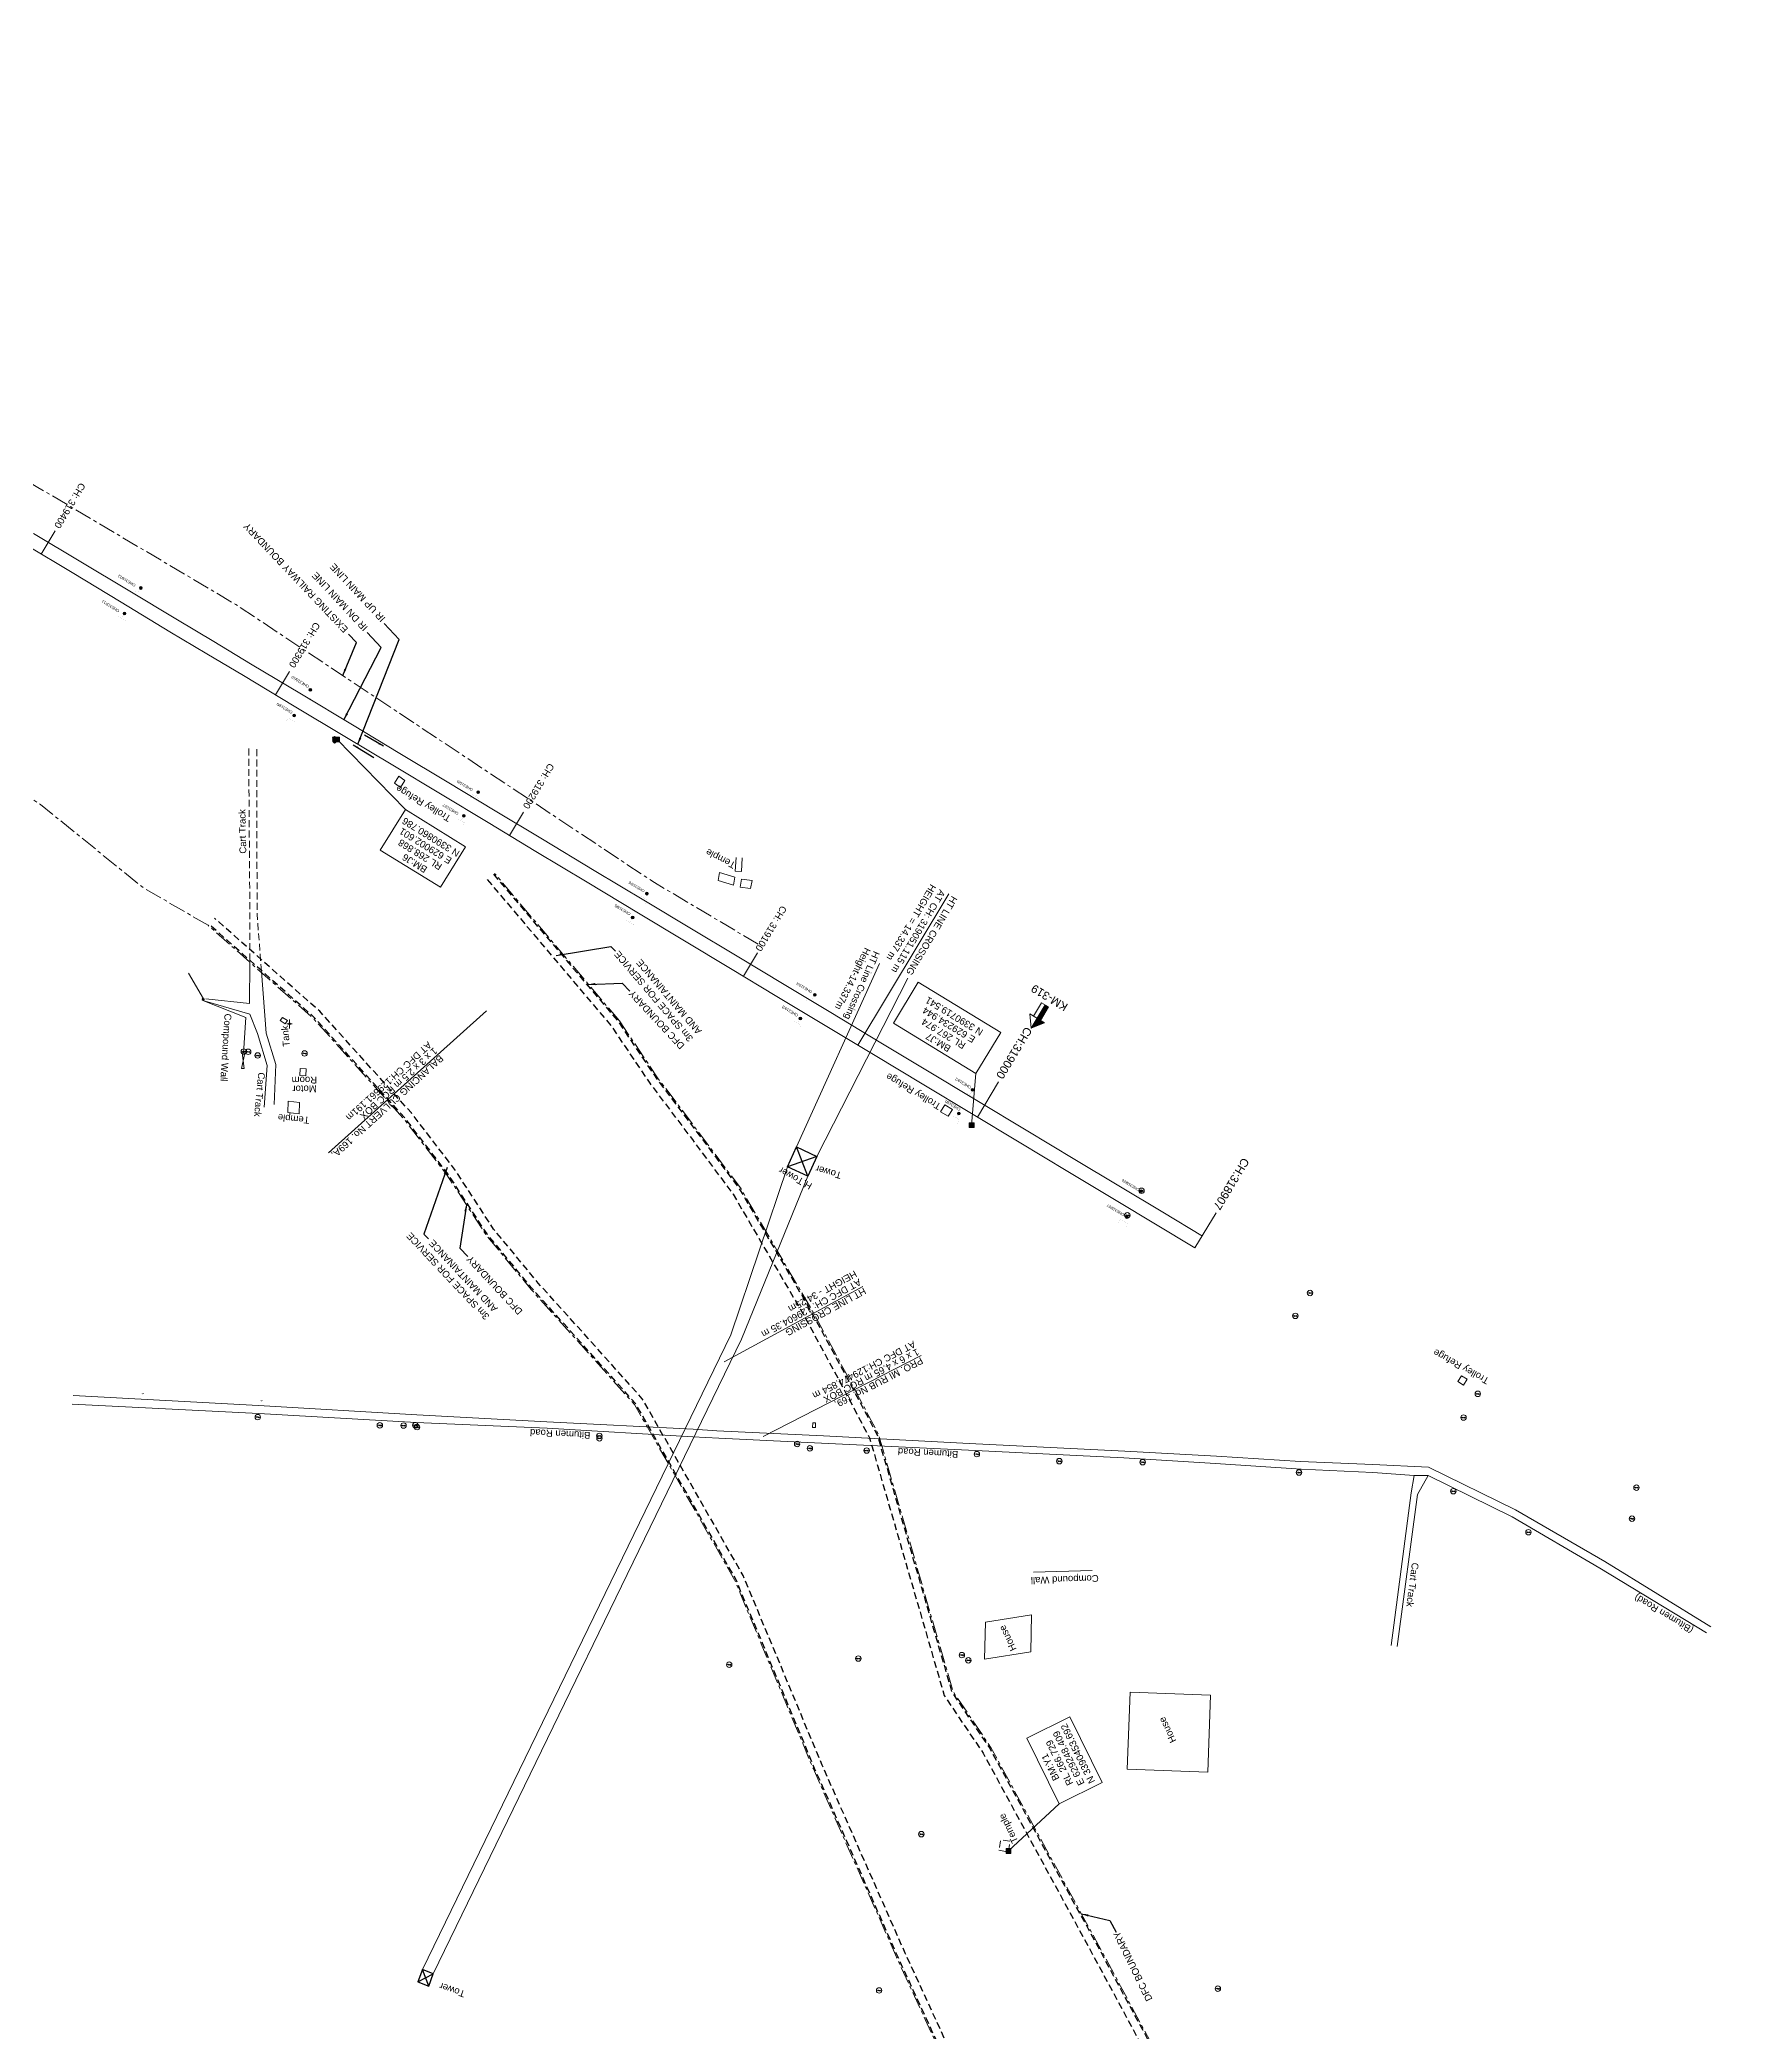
# Model space of a CAD drawing. Header units: metres. Extents: x 628572 to 650094, y 3375792 to 3391117.
# Drawn here: x 628894 to 629520, y 3390387 to 3391117 of the extents above; entities that cross this region are included whole.
import ezdxf
from ezdxf.enums import TextEntityAlignment as Align

# ---------------------------------------------------------------- set-up
doc = ezdxf.new("R2010")
doc.units = ezdxf.units.M
doc.header["$MEASUREMENT"] = 0
doc.linetypes.add('CENTER', pattern=[2, 1.25, -0.25, 0.25, -0.25])
doc.linetypes.add('DASHED', pattern=[0.75, 0.5, -0.25])
for name, color, linetype, lineweight in [('Bench_Mark', 7, 'Continuous', 0), ('Bore', 8, 'Continuous', 0), ('BRIDGE DETAILS PLAN', 7, 'Continuous', 0), ('CART_TRACK', 34, 'Continuous', 0), ('COMMERCIAL_BLD_PUC', 251, 'Continuous', 0), ('COMMERCIAL_BLD_SEMIP', 251, 'Continuous', 0), ('COMPOUND_WALL', 8, 'Continuous', 0), ('DFCC BOUNDARY', 6, 'CENTER', 0), ('ELECTRIC_POLE', 251, 'Continuous', 0), ('Existing Chainage', 7, 'Continuous', 0), ('Existing IR Track', 143, 'Continuous', 0), ('Existing Railway Boundary', 7, 'CENTER', 0), ('flow direction', 7, 'Continuous', 0), ('Gate', 251, 'Continuous', 0), ('Govt buliding', 251, 'Continuous', 0), ('HT_PWR_LINE', 134, 'POWER', 0), ('KM STONE', 7, 'Continuous', 0), ('OHE MAST', 8, 'Continuous', 0), ('OHE MAST TEXT', 8, 'Continuous', 0), ('Religious_Place', 251, 'Continuous', 0), ('RESIDENTIAL_BL_PUC', 251, 'Continuous', 0), ('Sign Board', 251, 'Continuous', 0), ('Subroad Edge', 34, 'Continuous', 0), ('Tank', 7, 'Continuous', 0), ('Telephone_Pole', 8, 'Continuous', 0), ('Text', 251, 'Continuous', 0), ('Text1', 251, 'Continuous', 0), ('TOPOSTYLEREMARK', 251, 'Continuous', 0), ('Trolley Stand', 251, 'Continuous', 0), ('TROLLEY_STAND', 7, 'Continuous', 0)]:
    doc.layers.add(name, color=color, linetype=linetype, lineweight=lineweight)
for name, color, linetype in [('HT_TEXT', 7, 'Continuous'), ('HT_TOWER', 7, 'Continuous'), ('PROPOSED ROAD', 10, 'DASHED')]:
    doc.layers.add(name, color=color, linetype=linetype)
doc.styles.get("Standard").update_dxf_attribs({"font": 'arial.ttf'})
doc.styles.add('Style-Arial', font='arial.ttf')
doc.styles.add('Text', font='arial.ttf', dxfattribs={"height": 2})
doc.linetypes.add('POWER', pattern='A,10,-0.2,[131,ltypeshp.shx,S=0.4,R=0,X=-0.2,Y=0],-0.2,[131,ltypeshp.shx,S=0.4,R=180,X=1.2,Y=0],-1.2,-0.2,[131,ltypeshp.shx,S=0.4,R=0,X=-0.2,Y=0],-0.2,[131,ltypeshp.shx,S=0.4,R=180,X=1.2,Y=0],-1.2,-0.2,[131,ltypeshp.shx,S=0.4,R=0,X=-0.2,Y=0],-0.2,[131,ltypeshp.shx,S=0.4,R=180,X=1.2,Y=0],-1.2', length=14.8)
doc.dimstyles.new('ISO-25', dxfattribs={"dimtxt": 2.5, "dimasz": 2.5, "dimexe": 1.25, "dimexo": 0.625, "dimtad": 1, "dimtxsty": 'Standard', "dimcen": 2.5, "dimadec": 0, "dimazin": 0, "dimtfac": 1, "dimtmove": 0, "dimatfit": 3, "dimfxl": 1, "dimarcsym": 0})

# ---------------------------------------------------------------- blocks, each defined once
blk = doc.blocks.new('BM')
blk.add_hatch(color=256).paths.add_polyline_path([(-0.88, -0.88), (-0.88, 0.88), (0.88, 0.88), (0.88, -0.88)])
for p, q in [((0.88, 0.88), (-0.88, 0.88)), ((-0.88, 0.88), (-0.88, -0.88)), ((0.88, -0.88), (0.88, 0.88)), ((-0.88, -0.88), (0.88, -0.88))]:
    blk.add_line(p, q)
blk = doc.blocks.new('BORE')
at = {"ltscale": 0.5}
for q in [(-0.99, 0), (0, 1.64), (0.99, 0), (0, -1.64)]:
    blk.add_line((0, 0), q, dxfattribs=at)
blk.add_circle((0, 0), 0.328, dxfattribs=at)
blk = doc.blocks.new('EP')
blk.add_hatch(color=8).paths.add_polyline_path([(0.31, -0.24), (0.31, 0), (-0.31, -0.19), (-0.31, 0.07), (-0.93, -0.01), (-0.21, 0.16), (-0.21, -0.05), (0.43, 0.15), (0.41, -0.1), (0.94, -0.01)])
at = {"color": 8}
for p, q in [((-0.93, -0.01), (-0.21, 0.16)), ((-0.31, 0.07), (-0.93, -0.01)), ((-0.31, -0.19), (-0.31, 0.07)), ((0.31, 0), (-0.31, -0.19)), ((-0.21, 0.16), (-0.21, -0.05)), ((-0.21, -0.05), (0.43, 0.15)), ((0.31, -0.24), (0.31, 0)), ((0.43, 0.15), (0.41, -0.1)), ((0.94, -0.01), (0.31, -0.24)), ((0.41, -0.1), (0.94, -0.01))]:
    blk.add_line(p, q, dxfattribs=at)
blk.add_circle((0, 0), 1, dxfattribs=at)
blk = doc.blocks.new('GT')
at = {"layer": 'Gate'}
for p, q in [((-0.5, -0.5), (-0.5, 0.5)), ((-0.5, 0.5), (0.5, -0.5)), ((0.5, 0.5), (0.5, -0.5))]:
    blk.add_line(p, q, dxfattribs=at)
at = {"layer": 'Gate', "flags": 128}
blk.add_lwpolyline([(0.5, 0.5), (-0.5, -0.5)], dxfattribs=at)
blk = doc.blocks.new('SIG')
for color, points in [(1, [(-0.22, 0.42, 0.180295), (-0.01, 0.33, -0.00255), (0.01, 0.33, -0.00255), (0.02, 0.33, 0.180295), (0.23, 0.42, -0.002654), (0.25, 0.44, 0.184495), (0.33, 0.65, 1.000001), (-0.32, 0.65, 0.184495), (-0.24, 0.44, -0.002654)]), (2, [(0.23, -0.23, -0.002654), (0.25, -0.21, 0.184495), (0.33, 0.01, 1.000001), (-0.32, 0.01, 0.184495), (-0.24, -0.21, -0.002654), (-0.22, -0.23, 0.180295), (-0.01, -0.32, -0.00255), (0.01, -0.32, -0.00255), (0.02, -0.32, 0.180295)]), (3, [(0.23, -0.88, -0.002654), (0.25, -0.86, 0.184495), (0.33, -0.64, 1.000001), (-0.32, -0.64, 0.184495), (-0.24, -0.86, -0.002654), (-0.22, -0.88, 0.395599)])]:
    blk.add_hatch(color=color).paths.add_polyline_path(points)
for p, q in [((-0.31, 0.98), (-0.32, -0.9)), ((0.33, -0.9), (0.32, 0.98))]:
    blk.add_line(p, q)
at = {"flags": 128}
for points in [[(-0.31, 0.98), (-0.81, 0.98, 0.198758), (-0.42, 0.41, 0.003814), (-0.31, 0.39)], [(-0.31, 0.33), (-0.81, 0.33, 0.198758), (-0.42, -0.23, 0.003727), (-0.32, -0.26)], [(0.32, 0.98), (0.82, 0.98, -0.198758), (0.44, 0.41, -0.003814), (0.32, 0.39)], [(0.32, 0.33), (0.82, 0.33, -0.198758), (0.44, -0.23, -0.003727), (0.33, -0.26)], [(-0.32, -0.32), (-0.81, -0.32, 0.198758), (-0.42, -0.88, 0.003639), (-0.32, -0.9)], [(0.33, -0.32), (0.82, -0.32, -0.198758), (0.44, -0.88, -0.003639), (0.33, -0.9)]]:
    blk.add_lwpolyline(points, format="xyb", dxfattribs=at)
for centre, radius, start, end in [((0.01, 0.91), 0.324, 12.40488, 167.59512), ((0.01, 0.81), 0.357, 27.75781, 152.24219), ((0.01, -0.9), 0.324, 181.45715, 358.54285)]:
    blk.add_arc(centre, radius, start, end)
blk = doc.blocks.new('OHE MAST')
h = blk.add_hatch(color=256)
edge = h.paths.add_edge_path()
edge.add_arc((0, 0), 0.514, 0, 360)
at = {"const_width": 0.01, "flags": 128}
for points in [[(1.5, 3.5), (1.5, 2), (-1.5, 2), (-1.5, 3.5)], [(0, 2), (0, 0)]]:
    blk.add_lwpolyline(points, dxfattribs=at)
blk.add_circle((0, 0), 0.514)
blk = doc.blocks.new('KM POST PLAN')
h = blk.add_hatch(color=256)
h.paths.add_polyline_path([(-6.3, -8.5), (0, 0), (0, -8.5), (-3, -8.5)], flags=16)
h.paths.add_polyline_path([(-3, -20), (-3, -8.5), (0, -8.5), (0, -20)], flags=16)
at = {"flags": 128}
for points in [[(0, 0), (-6.3, -8.5), (6.3, -8.5)], [(0, 0), (0, -20)], [(0, 0), (6.3, -8.5)], [(3, -8.5), (3, -20), (-3, -20), (-3, -8.5)]]:
    blk.add_lwpolyline(points, dxfattribs=at)

msp = doc.modelspace()

# ---------------------------------------------------------------- linework, layer by layer
at = {"layer": 'BRIDGE DETAILS PLAN', "color": 10, "lineweight": 13, "flags": 128}
for points in [[(628999.5311, 3390709.3484), (629057.343, 3390761.4405)], [(629158.5726, 3390605.4805), (629216.4924, 3390635.1647)]]:
    msp.add_lwpolyline(points, dxfattribs=at)
at = {"layer": 'CART_TRACK', "color": 88, "linetype": 'DASHED', "ltscale": 5, "flags": 128}
for points in [[(628970.26, 3390857.427), (628970.69, 3390797.664), (628970.6407, 3390779.2315)], [(628973.24, 3390857.179), (628973.33, 3390796.733), (628974.9563, 3390775.7686)]]:
    msp.add_lwpolyline(points, dxfattribs=at)
at = {"layer": 'CART_TRACK', "linetype": 'Continuous', "flags": 128}
for points in [[(628970.6407, 3390779.2315), (628970.6, 3390764.034), (628954.528, 3390765.751)], [(628974.9563, 3390775.7686), (628976.705, 3390753.227), (628980.193, 3390741.727), (628979.621, 3390727.079)], [(628954.3488, 3390764.914), (628970.689, 3390760.127), (628973.532, 3390753.032), (628977.009, 3390741.41), (628975.919, 3390726.159)], [(629397.008, 3390591.231), (629395.905, 3390584.888), (629388.559, 3390528.929)], [(629402.059, 3390591.24), (629398.261, 3390584.274), (629390.791, 3390528.612)]]:
    msp.add_lwpolyline(points, dxfattribs=at)
at = {"layer": 'COMMERCIAL_BLD_PUC', "linetype": 'Continuous', "flags": 128}
msp.add_lwpolyline([(628991.283, 3390740.116), (628989.097, 3390740.244), (628988.962, 3390737.664), (628991.2061, 3390737.5326), (628991.283, 3390740.116)], close=True, dxfattribs=at)
at = {"layer": 'COMMERCIAL_BLD_SEMIP', "linetype": 'Continuous', "flags": 128}
msp.add_lwpolyline([(629239.711, 3390523.933), (629239.974, 3390537.434), (629256.847, 3390540.147), (629256.584, 3390526.646), (629239.711, 3390523.933)], close=True, dxfattribs=at)
at = {"layer": 'COMPOUND_WALL', "linetype": 'Continuous', "flags": 128}
for points in [[(628953.729, 3390765.79), (628948.283, 3390775.198)], [(628968.373, 3390745.924), (628969.199, 3390758.983), (628953.4871, 3390765.1141)], [(629257.664, 3390555.744), (629279.044, 3390556.455)]]:
    msp.add_lwpolyline(points, dxfattribs=at)
at = {"layer": 'DFCC BOUNDARY', "ltscale": 5}
msp.add_line((629106.014, 3390757.67), (629060.302, 3390811.736), dxfattribs=at)
at = {"layer": 'DFCC BOUNDARY', "ltscale": 5, "flags": 128}
msp.add_lwpolyline([(632010.7595, 3390041.4396, 0.03442009), (631982.0418, 3390082.6567), (631954.44, 3390118.076), (631922.853, 3390152.492), (631888.23, 3390186.415), (631850.3314, 3390219.576), (631828.7449, 3390233.5566), (631812.9358, 3390243.4737), (631768.9652, 3390270.6988), (631744.7211, 3390285.6064), (631714.715, 3390306.956), (631715.714, 3390311.834), (631688.397, 3390315.254), (631652.8489, 3390325.4369), (631600.456, 3390339.239), (631546.824, 3390351.25), (631506.586, 3390357.478), (631456.87, 3390359.239), (631406.682, 3390355.992), (631355.792, 3390351.484), (631315.981, 3390344.516), (631272.457, 3390335.043), (631224.59, 3390318.858), (631179.854, 3390301.171), (631137.906, 3390281.13), (631096.41, 3390256.134), (631060.296, 3390228.668), (631020.829, 3390197.37), (630985.422, 3390169.361), (630916.101, 3390101.725), (630878.174, 3390064.552), (630840.454, 3390028.755), (630807.554, 3389995.169), (630773.622, 3389959.264), (630737.878, 3389923.804), (630717.31, 3389899.033), (630685.025, 3389871.141), (630648.509, 3389827.527), (630585.336, 3389778.704), (630551.0755, 3389750.0171), (630518.302, 3389723.414), (630488.859, 3389702.461), (630383.624, 3389652.703), (630303.035, 3389618.511), (630249.782, 3389610.063), (630182.214, 3389603.786), (630150.901, 3389596.66), (630085.517, 3389590.641), (630054.505, 3389591.943), (630017.486, 3389596.698), (629879.579, 3389628.87), (629848.683, 3389646.13), (629811.335, 3389654.539), (629780.734, 3389661.6043), (629751.82, 3389677.798), (629651.602, 3389677.728), (629608.165, 3389733.184), (629531.393, 3389831.855), (629514.595, 3389854.153), (629500.656, 3389871.528), (629485.259, 3389891.81), (629454.846, 3389931.12), (629439.256, 3389950.825), (629420.802, 3389953.601), (629411.457, 3389971.874), (629399.766, 3389994.428), (629379.244, 3390039.872), (629370.655, 3390063.016), (629361.908, 3390086.651), (629349.795, 3390109.884), (629338.606, 3390130.978), (629327.071, 3390153.464), (629315.503, 3390175.395), (629306.679, 3390199.833), (629295.986, 3390221.332), (629286.539, 3390242.054), (629270.667, 3390277.988), (629259.844, 3390300.09), (629248.841, 3390323.811), (629238.196, 3390347.19), (629227.855, 3390370.367), (629217.988, 3390391.943), (629207.469, 3390414.778), (629177.016, 3390483.732), (629157.928, 3390529.57), (629148.13, 3390553.023), (629111.523, 3390617.22), (629091.99, 3390639.032), (629073.634, 3390659.377), (629057.114, 3390679.375), (629042.813, 3390701.356), (629027.127, 3390721.754), (628993.785, 3390758.757), (628993.785, 3390758.757), (628993.785, 3390758.757), (628955.39, 3390792.723)], format="xyb", dxfattribs=at)
msp.add_lwpolyline([(629106.014, 3390757.67), (629119.966, 3390736.905), (629135.502, 3390716.314), (629150.56, 3390696.134), (629163.67, 3390673.684), (629176.262, 3390652.198), (629189.005, 3390628.603), (629200.847, 3390606.301), (629228.151, 3390512.073), (629242.121, 3390491.376), (629281.578, 3390418.897), (629306.495, 3390372.58), (629316.6, 3390349.228), (629363.982, 3390249.193), (629373.798, 3390227.972), (629384.748, 3390201.085), (629392.867, 3390180.204), (629394.2496, 3390175.9202)], dxfattribs=at)
at = {"layer": 'Existing Chainage', "linetype": 'Continuous', "lineweight": 13, "flags": 128}
for points in [[(628899.4637, 3390937.2257), (628894.3318, 3390928.643)], [(628985.183, 3390885.6998), (628980.0392, 3390877.1242)], [(629070.8977, 3390834.1622), (629065.7404, 3390825.5946)], [(629156.5825, 3390782.6048), (629151.425, 3390774.0374)], [(629244.8533, 3390735.3347), (629237.1131, 3390722.486)], [(629324.4267, 3390687.4357), (629316.6936, 3390674.5827)], [(629324.4267, 3390687.4357), (629316.6936, 3390674.5827)]]:
    msp.add_lwpolyline(points, dxfattribs=at)
at = {"layer": 'Existing IR Track', "flags": 128}
for points in [[(629316.6936, 3390674.5827), (629302.313, 3390683.2349), (629287.9327, 3390691.887), (629270.1457, 3390702.5944), (629252.3587, 3390713.3019), (629234.9327, 3390723.7994), (629217.5061, 3390734.2974), (629199.0837, 3390745.3682), (629180.6616, 3390756.4373), (629163.6624, 3390766.6706), (629146.6626, 3390776.9042), (629129.8282, 3390787.0294), (629112.994, 3390797.1544), (629094.1853, 3390808.4743), (629075.3766, 3390819.7941), (629057.9167, 3390830.3042), (629040.4566, 3390840.8144), (629022.9884, 3390851.3102), (629005.5259, 3390861.8367), (628986.9304, 3390872.9907), (628968.3355, 3390884.1442), (628954.8819, 3390892.1973), (628941.431, 3390900.249), (628923.521, 3390911.0738), (628905.6062, 3390921.9016), (628888.909, 3390931.8855)], [(629319.4964, 3390678.8503), (629304.9372, 3390687.6063), (629272.7554, 3390706.943), (629254.9761, 3390717.6183), (629237.5312, 3390728.1278), (629216.9889, 3390740.5034), (629201.691, 3390749.7099), (629183.3845, 3390760.727), (629166.2808, 3390771.0312), (629149.1303, 3390781.3635), (629132.448, 3390791.3941), (629115.5479, 3390801.5557), (629096.8085, 3390812.842), (629077.824, 3390824.2759), (629060.5365, 3390834.6695), (629042.8783, 3390845.2861), (629025.6067, 3390855.6713), (629008.294, 3390866.1155), (628989.5568, 3390877.3637), (628970.9484, 3390888.5346), (628957.5241, 3390896.5957), (628944.2304, 3390904.5783), (628926.1422, 3390915.4442), (628891.5366, 3390936.2538)]]:
    msp.add_lwpolyline(points, dxfattribs=at)
at = {"layer": 'Existing Railway Boundary', "ltscale": 5, "flags": 128}
for points in [[(629156.7971, 3390785.7736), (629118.8139, 3390808.3654), (628965.585, 3390910.1915), (628860.4585, 3390972.4254), (628805.8587, 3391007.2721), (628698.6241, 3391069.4447), (628620.4295, 3391117.0151)], [(628955.3893, 3390792.7236), (628931.5933, 3390806.5004), (628894.0251, 3390836.9955), (628805.3605, 3390890.9758), (628763.1272, 3390916.9343), (628721.4077, 3390942.8333), (628634.7683, 3390998.5313), (628587.091, 3391026.3426), (628571.5246, 3391035.6863)]]:
    msp.add_lwpolyline(points, dxfattribs=at)
at = {"layer": 'Govt buliding', "color": 88, "linetype": 'DASHED', "ltscale": 5, "flags": 128}
msp.add_lwpolyline([(629244.92, 3390453.938), (629248.348, 3390453.369), (629249.024, 3390457.245), (629245.5954, 3390457.8141), (629244.92, 3390453.938)], close=True, dxfattribs=at)
at = {"layer": 'HT_PWR_LINE', "flags": 128}
for points in [[(629201.2581, 3390778.7624), (629170.7962, 3390711.5411)], [(629211.6574, 3390773.4047), (629178.2241, 3390708.0663)]]:
    msp.add_lwpolyline(points, dxfattribs=at)
at = {"layer": 'HT_PWR_LINE'}
for points in [[(629033.913, 3390410.32), (629146.802, 3390642.7739), (629167.5202, 3390704.2972)], [(629037.826, 3390408.7001), (629150.715, 3390641.154), (629174.9484, 3390700.8223)]]:
    msp.add_lwpolyline(points, dxfattribs=at)
at = {"layer": 'HT_TEXT', "lineweight": 13, "flags": 128}
for points in [[(629226.6263, 3390804.2781), (629193.3131, 3390748.8356)], [(629195.1166, 3390660.3862), (629144.3294, 3390632.8438)]]:
    msp.add_lwpolyline(points, dxfattribs=at)
at = {"layer": 'HT_TOWER', "flags": 128}
msp.add_lwpolyline([(629170.7962, 3390711.5411), (629178.2241, 3390708.0663), (629174.9484, 3390700.8223), (629167.5202, 3390704.2972), (629170.7962, 3390711.5411)], close=True, dxfattribs=at)
for points in [[(629178.2241, 3390708.0663), (629167.5202, 3390704.2972)], [(629178.2241, 3390708.0663), (629167.5202, 3390704.2972)], [(629174.9484, 3390700.8223), (629170.7962, 3390711.5411)], [(629174.9484, 3390700.8223), (629170.7962, 3390711.5411)]]:
    msp.add_lwpolyline(points, dxfattribs=at)
at = {"layer": 'HT_TOWER', "linetype": 'Continuous', "flags": 128}
msp.add_lwpolyline([(629033.913, 3390410.32), (629032.25, 3390405.778), (629036.163, 3390404.158), (629037.826, 3390408.7001), (629033.913, 3390410.32)], close=True, dxfattribs=at)
for points in [[(629032.25, 3390405.778), (629037.826, 3390408.7001)], [(629036.163, 3390404.158), (629033.913, 3390410.32)]]:
    msp.add_lwpolyline(points, dxfattribs=at)
at = {"layer": 'HT_TOWER'}
msp.add_3dface([(629170.7962, 3390711.5411), (629178.2241, 3390708.0663), (629174.9484, 3390700.8223), (629167.5202, 3390704.2972)], dxfattribs=at)
at = {"layer": 'PROPOSED ROAD', "ltscale": 5, "flags": 128}
for points in [[(629057.6294, 3390809.4761), (629103.1243, 3390755.6951), (629117.1143, 3390734.8735), (629132.7024, 3390714.2134), (629147.637, 3390694.1988), (629160.649, 3390671.9167), (629173.2115, 3390650.481), (629185.9196, 3390626.9507), (629197.586, 3390604.9793), (629224.9423, 3390510.5707), (629239.1267, 3390489.5561), (629278.4998, 3390417.2312), (629303.3421, 3390371.0532), (629313.4114, 3390347.7835), (629360.8121, 3390247.7092), (629370.5872, 3390226.5765), (629381.496, 3390199.7907), (629389.5683, 3390179.0297), (629391.0969, 3390174.3999), (629454.6342, 3390045.9589), (629463.0976, 3390028.9162), (629470.417, 3390014.4574), (629475.3606, 3390004.9517), (629480.4195, 3389995.5044), (629481.689, 3389993.1933, 0.02393733), (629516.1848, 3389936.9533), (629525.7916, 3389931.8277), (629557.6229, 3389906.2278), (629567.3959, 3389892.1053), (629577.0851, 3389878.1319), (629592.7058, 3389857.6977), (629608.8557, 3389838.3795), (629662.6716, 3389800.437), (629715.0054, 3389775.0366), (629736.2032, 3389761.9152), (629757.9616, 3389748.894, 0.1101048), (629758.7877, 3389748.6203), (629799.1323, 3389744.547, -0.34285059), (629800.9093, 3389742.854), (629802.9947, 3389728.9626, 0.28359056), (629804.3501, 3389727.3588), (629825.2139, 3389720.5269), (629845.3031, 3389719.2986, -0.39397035), (629847.1809, 3389717.3194), (629847.2018, 3389714.8718, 0.36258165), (629848.8616, 3389712.918), (629881.5305, 3389707.2798), (629916.1345, 3389696.7884), (629983.5011, 3389679.9563), (630016.547, 3389675.5034), (630051.7366, 3389669.8371), (630147.773, 3389669.815), (630184.2636, 3389674.0276), (630220.961, 3389678.5461), (630251.6616, 3389684.3595), (630280.9845, 3389691.4547), (630304.8409, 3389696.0433), (630341.3834, 3389708.5564), (630363.3381, 3389719.6634), (630388.8287, 3389732.4992), (630428.2531, 3389752.1165), (630463.6034, 3389769.3674), (630493.5499, 3389790.0612), (630520.737, 3389808.7128), (630538.4947, 3389827.4619), (630555.2551, 3389844.7372), (630578.9003, 3389869.4761), (630612.4978, 3389907.6789, -0.36630982), (630615.0537, 3389908.0579), (630620.559, 3389904.644, 0.3752525), (630623.1557, 3389905.0708), (630683.647, 3389978.3789), (630718.5927, 3390011.7839), (630753.6867, 3390049.5684), (630791.7396, 3390088.0146), (630827.064, 3390122.2829), (630861.6216, 3390155.8563), (630896.8677, 3390192.1025), (630936.4344, 3390228.3469), (630975.0143, 3390258.512), (631013.3209, 3390289.1142), (631060.2803, 3390323.2809), (631104.9433, 3390349.3385), (631152.3561, 3390372.8225), (631197.9728, 3390390.715), (631251.8491, 3390409.1002), (631301.801, 3390419.7408), (631359.5388, 3390428.4432), (631401.6172, 3390432.6664), (631453.5276, 3390435.7666), (631506.0191, 3390434.0621), (631562.6593, 3390424.8915), (631654.8738, 3390403.9591), (631708.5779, 3390388.3282), (631746.9031, 3390376.4274)], [(629059.9198, 3390811.4137), (629105.5219, 3390757.5059), (629119.5586, 3390736.6148), (629135.1021, 3390716.0139), (629150.1424, 3390695.8575), (629163.2384, 3390673.4315), (629175.8262, 3390651.9527), (629188.5642, 3390628.367), (629200.3811, 3390606.1122), (629227.6926, 3390511.8584), (629241.6932, 3390491.116), (629281.1383, 3390418.659), (629306.0446, 3390372.3619), (629316.1445, 3390349.0216), (629363.5292, 3390248.981), (629373.3393, 3390227.7726), (629384.2834, 3390200.9001), (629392.3926, 3390180.0443), (629393.8794, 3390175.5409), (629457.3221, 3390047.2912), (629465.7794, 3390030.2608), (629473.0862, 3390015.8271), (629478.0138, 3390006.3519), (629483.0566, 3389996.9348), (629484.3184, 3389994.6377, 0.02366856), (629518.2492, 3389939.2522), (629527.4522, 3389934.342), (629559.8421, 3389908.2928), (629569.8628, 3389893.8125), (629579.5107, 3389879.8986), (629595.0494, 3389859.5717), (629610.9054, 3389840.6051), (629664.201, 3389803.0294), (629716.4536, 3389777.6684), (629737.763, 3389764.4779), (629759.1196, 3389751.6972, 0.1101048), (629759.5327, 3389751.5603), (629802.5261, 3389747.2196, -0.34285059), (629803.4146, 3389746.3731), (629805.7783, 3389730.6279, 0.28359056), (629806.456, 3389729.826), (629825.7814, 3389723.4978), (629849.21, 3389722.0653, -0.39397035), (629850.149, 3389721.0757), (629850.1875, 3389716.5672, 0.36258165), (629851.0173, 3389715.5903), (629882.2235, 3389710.2045), (629916.9338, 3389699.6809), (629984.0667, 3389682.9072), (630016.9859, 3389678.4713), (630051.9769, 3389672.837), (630147.6007, 3389672.815), (630183.9082, 3389677.0065), (630220.4981, 3389681.5117), (630251.0294, 3389687.2931), (630280.3481, 3389694.3872), (630304.0678, 3389698.9496), (630340.2148, 3389711.3272), (630361.9863, 3389722.3416), (630387.4858, 3389735.1819), (630426.927, 3389754.8075), (630462.0842, 3389771.9642), (630491.8486, 3389792.5322), (630518.7776, 3389811.0067), (630536.329, 3389829.538), (630553.0942, 3389846.8182), (630576.6886, 3389871.504), (630612.4803, 3389912.2017, -0.36630982), (630613.7582, 3389912.3912), (630620.6553, 3389908.1142, 0.3752525), (630621.9536, 3389908.3276), (630681.4459, 3389980.425), (630716.4552, 3390013.8908), (630751.521, 3390051.6449), (630789.6288, 3390090.1467), (630824.9751, 3390124.4361), (630859.5005, 3390157.9783), (630894.7774, 3390194.2561), (630934.4943, 3390230.6381), (630973.154, 3390260.8657), (631011.5013, 3390291.5003), (631058.6378, 3390325.7958), (631103.52, 3390351.9814), (631151.1403, 3390375.5682), (631196.9401, 3390393.5324), (631251.0493, 3390411.9972), (631301.2644, 3390422.6938), (631359.1653, 3390431.4207), (631401.3779, 3390435.6575), (631453.4868, 3390438.7695), (631506.3087, 3390437.0543), (631563.2316, 3390427.8379), (631655.6257, 3390406.8647), (631709.442, 3390391.2012), (631747.7927, 3390379.2925)], [(632011.1884, 3390041.6966, 0.03441746), (631982.4338, 3390082.9671), (631954.822, 3390118.3992), (631923.2124, 3390152.8399), (631888.5699, 3390186.782), (631850.6335, 3390219.976), (631829.0137, 3390233.9782), (631813.2003, 3390243.898), (631769.2277, 3390271.1243), (631744.9973, 3390286.0235), (631715.8007, 3390306.7971, -0.29688668), (631715.4008, 3390307.8126), (631716.0954, 3390311.2044, 0.43708595), (631715.24, 3390312.3972), (631688.4975, 3390315.7453), (631652.9814, 3390325.9191), (631600.5744, 3390339.7249), (631546.917, 3390351.7416), (631506.6333, 3390357.9766), (631456.8627, 3390359.7396), (631406.6438, 3390356.4906), (631355.7267, 3390351.9802), (631315.8847, 3390345.0067), (631272.3233, 3390335.5256), (631224.4179, 3390319.3276), (631179.6541, 3390301.6296), (631137.6687, 3390281.5708), (631096.1288, 3390256.5483), (631059.9893, 3390229.0629), (631020.5186, 3390197.762), (630985.0914, 3390169.737), (630915.7514, 3390102.0825), (630877.8269, 3390064.9119), (630840.1032, 3390029.1114), (630807.1937, 3389995.5157), (630773.2641, 3389959.6133), (630737.5087, 3389924.142), (630716.9518, 3389899.3843), (630684.6676, 3389871.4929), (630648.1604, 3389827.8895), (630585.0225, 3389779.0936), (630550.7575, 3389750.4029), (630517.9992, 3389723.8122), (630488.6052, 3389702.8941), (630383.4194, 3389653.1593), (630302.8961, 3389618.9952), (630249.7196, 3389610.5594), (630182.1351, 3389604.2808), (630150.8223, 3389597.1549), (630085.5045, 3389591.142), (630054.5474, 3389592.4417), (630017.5749, 3389597.1907), (629879.7613, 3389629.3409), (629848.8636, 3389646.6019), (629811.4462, 3389655.0265), (629780.916, 3389662.0755), (629751.9503, 3389678.2981), (629652.8202, 3389678.2289, -0.23072802), (629651.2443, 3389678.9956), (629608.5591, 3389733.4917), (629531.79, 3389832.159), (629514.9898, 3389854.4599), (629501.0502, 3389871.8357), (629485.6559, 3389892.1141), (629455.2398, 3389931.4281), (629439.5256, 3389951.2901), (629422.1458, 3389953.9045, -0.24173877), (629420.6627, 3389954.9716), (629411.9015, 3389972.1029), (629400.2161, 3389994.6461), (629379.7068, 3390040.0621), (629371.1238, 3390063.19), (629362.366, 3390086.8542), (629350.2375, 3390110.1167), (629339.0493, 3390131.2093), (629327.5146, 3390153.6948), (629315.9615, 3390175.5975), (629307.1395, 3390200.0299), (629296.4374, 3390221.5471), (629286.9952, 3390242.2587), (629271.1204, 3390278.199), (629260.2954, 3390300.3052), (629249.2953, 3390324.0198), (629238.6518, 3390347.3955), (629228.3107, 3390370.5728), (629218.4424, 3390392.1516), (629207.9248, 3390414.9836), (629177.4755, 3390483.9291), (629158.3895, 3390529.7625), (629148.5795, 3390553.244), (629111.931, 3390617.5139), (629092.3619, 3390639.3663), (629074.0125, 3390659.7038), (629057.5176, 3390679.6715), (629043.2214, 3390701.6452), (629027.5115, 3390722.0742), (628994.1375, 3390759.1127), (628955.7213, 3390793.0975)], [(632013.762, 3390043.2382, 0.0344018), (631984.786, 3390084.8293), (631957.114, 3390120.3387), (631925.3688, 3390154.927), (631890.609, 3390188.9841), (631852.4461, 3390222.3763), (631830.6263, 3390236.5081), (631814.7871, 3390246.444), (631770.8031, 3390273.6774), (631746.6545, 3390288.5263), (631719.6622, 3390307.7315, -0.29688668), (631718.8624, 3390309.7624), (631719.468, 3390312.7198, 0.43708595), (631717.7572, 3390315.1055), (631689.1005, 3390318.6932), (631653.7767, 3390328.8119), (631601.2845, 3390342.6401), (631547.4748, 3390354.6909), (631506.9168, 3390360.9685), (631456.8188, 3390362.743), (631406.4146, 3390359.482), (631355.335, 3390354.9572), (631315.3068, 3390347.9512), (631271.5214, 3390338.4213), (631223.3853, 3390322.1453), (631178.4545, 3390304.3813), (631136.2448, 3390284.2153), (631094.4419, 3390259.0344), (631058.149, 3390231.4324), (631018.6559, 3390200.1137), (630983.1079, 3390171.9931), (630913.6539, 3390104.2274), (630875.7442, 3390067.0713), (630837.9984, 3390031.2498), (630805.0318, 3389997.5958), (630771.117, 3389961.709), (630735.2931, 3389926.1698), (630714.8025, 3389901.4919), (630682.5229, 3389873.6046), (630646.0688, 3389830.0645), (630583.1415, 3389781.4315), (630548.849, 3389752.7177), (630516.1823, 3389726.2013), (630487.0824, 3389705.4925), (630382.1919, 3389655.8974), (630302.0629, 3389621.9006), (630249.3455, 3389613.5375), (630181.6614, 3389607.2497), (630150.3499, 3389600.1241), (630085.4296, 3389594.1478), (630054.8019, 3389595.4336), (630018.1081, 3389600.1468), (629880.855, 3389632.1663), (629850.2001, 3389649.2916, 0.07212444), (629849.664, 3389649.4967), (629812.1131, 3389657.9514), (629782.0083, 3389664.9022), (629753.1882, 3389681.0432, 0.12850911), (629752.2096, 3389681.2983), (629654.2803, 3389681.2299, -0.23072802), (629652.7044, 3389681.9966), (629610.9239, 3389735.3377), (629534.1721, 3389833.9828), (629517.3584, 3389856.3016), (629503.4154, 3389873.6816), (629488.037, 3389893.939), (629457.6026, 3389933.2767), (629441.6333, 3389953.4611, 0.19028664), (629440.3624, 3389954.198), (629424.1154, 3389956.642, -0.24173877), (629422.6322, 3389957.7091), (629414.5688, 3389973.4762), (629402.9169, 3389995.9547), (629382.4834, 3390041.2027), (629373.9363, 3390064.2337), (629365.1137, 3390088.0731), (629352.8928, 3390111.5131), (629341.7092, 3390132.5969), (629330.176, 3390155.0793), (629318.7123, 3390176.8126), (629309.9025, 3390201.2112), (629299.1461, 3390222.8377), (629289.7322, 3390243.4871), (629273.8407, 3390279.4653), (629263.0036, 3390301.5962), (629252.0212, 3390325.2726), (629241.3869, 3390348.6283), (629231.0447, 3390371.8079), (629221.1689, 3390393.403), (629210.6595, 3390416.2173), (629180.2327, 3390485.1119), (629161.1583, 3390530.9173), (629151.2768, 3390554.5703), (629114.3789, 3390619.2774), (629094.593, 3390641.3718), (629076.2838, 3390661.6649), (629059.9392, 3390681.4506), (629045.6715, 3390703.3803), (629029.8184, 3390723.9956), (628996.2525, 3390761.2471), (628957.7091, 3390795.3444)]]:
    msp.add_lwpolyline(points, format="xyb", dxfattribs=at)
at = {"layer": 'Religious_Place', "flags": 128}
msp.add_lwpolyline([(629150.991, 3390817.395), (629150.7229, 3390812.4033), (629148.4236, 3390812.5268), (629148.6917, 3390817.5185)], dxfattribs=at)
at = {"layer": 'Religious_Place', "linetype": 'Continuous', "flags": 128}
msp.add_lwpolyline([(628984.755, 3390728.244), (628988.924, 3390727.841), (628988.723, 3390723.714), (628984.5527, 3390724.1171), (628984.755, 3390728.244)], close=True, dxfattribs=at)
at = {"layer": 'Religious_Place'}
for points in [[(629142.6457, 3390812.0076), (629142.2113, 3390809.0914), (629147.7888, 3390807.4513), (629148.2232, 3390810.3675)], [(629154.0331, 3390806.1858), (629150.2494, 3390806.7278), (629150.6838, 3390809.644), (629154.5691, 3390809.0875)]]:
    msp.add_3dface(points, dxfattribs=at)
at = {"layer": 'RESIDENTIAL_BL_PUC', "linetype": 'Continuous', "flags": 128}
msp.add_lwpolyline([(629292.941, 3390511.896), (629291.953, 3390483.688), (629321.4, 3390482.593), (629322.388, 3390510.8012), (629292.941, 3390511.896)], close=True, dxfattribs=at)
at = {"layer": 'Subroad Edge', "linetype": 'Continuous', "flags": 128}
for points in [[(628905.604, 3390617.386), (628973.947, 3390613.9), (629031.626, 3390610.654), (629079.533, 3390608.577), (629132.873, 3390605.418), (629142.412, 3390604.916), (629180.005, 3390603.057), (629233.817, 3390600.476), (629290.632, 3390597.646), (629324.256, 3390595.633), (629355.577, 3390593.541), (629381.81, 3390592.292), (629397.008, 3390591.231), (629402.069, 3390591.231), (629432.922, 3390576.089), (629464.942, 3390557.235), (629504.001, 3390533.565)], [(628906.057, 3390620.501), (628973.914, 3390616.891), (629031.842, 3390613.465), (629079.424, 3390610.883), (629133.054, 3390608.132), (629141.715, 3390607.619), (629180.679, 3390605.697), (629234.034, 3390602.895), (629291.094, 3390600.13), (629324.646, 3390598.272), (629355.351, 3390596.355), (629381.881, 3390595.251), (629402.241, 3390594.274), (629434.045, 3390578.597), (629466.761, 3390559.69), (629505.572, 3390535.749)]]:
    msp.add_lwpolyline(points, dxfattribs=at)
at = {"layer": 'Tank', "linetype": 'Continuous', "flags": 128}
for points in [[(628982.693, 3390758.941), (628981.844, 3390757.796), (628983.65, 3390756.652), (628984.499, 3390757.797), (628982.693, 3390758.941)], [(629176.781, 3390610.494), (629176.75, 3390608.736), (629177.819, 3390608.781), (629177.85, 3390610.5397), (629176.781, 3390610.494)]]:
    msp.add_lwpolyline(points, close=True, dxfattribs=at)
at = {"layer": 'TOPOSTYLEREMARK'}
for p, q in [((629002.6007, 3390860.786), (629027.6332, 3390835.1567)), ((629234.9436, 3390719.541), (629236.4966, 3390738.4656)), ((629248.409, 3390453.692), (629267.0539, 3390471.0055))]:
    msp.add_line(p, q, dxfattribs=at)
at = {"layer": 'TOPOSTYLEREMARK', "linetype": 'Continuous', "flags": 128}
msp.add_lwpolyline([(629282.7569, 3390478.7298), (629267.0539, 3390471.0055), (629255.159, 3390495.051), (629270.8621, 3390502.7753), (629282.7569, 3390478.7298)], close=True, dxfattribs=at)
at = {"layer": 'TOPOSTYLEREMARK', "linetype": 'Continuous'}
for points in [[(629049.672, 3390821.5123), (629040.4601, 3390806.6331), (629018.4214, 3390820.2775), (629027.6332, 3390835.1567)], [(629245.6153, 3390753.4021), (629236.4966, 3390738.4656), (629206.3187, 3390756.8889), (629215.4373, 3390771.8255)]]:
    msp.add_3dface(points, dxfattribs=at)
at = {"layer": 'Trolley Stand'}
for points in [[(629025.1763, 3390847.2737), (629027.4185, 3390845.7346), (629025.8966, 3390843.2156), (629023.6543, 3390844.7548)], [(629227.9828, 3390725.2677), (629226.4118, 3390722.8158), (629223.509, 3390724.4406), (629225.0847, 3390726.9)]]:
    msp.add_3dface(points, dxfattribs=at)
at = {"layer": 'TROLLEY_STAND', "linetype": 'Continuous', "flags": 128}
msp.add_lwpolyline([(629412.928, 3390625.599), (629414.264, 3390627.749), (629416.411, 3390626.44), (629415.0747, 3390624.2895), (629412.928, 3390625.599)], close=True, dxfattribs=at)

# ---------------------------------------------------------------- block references
at = {"layer": 'Bench_Mark'}
for p in [(629002.6007, 3390860.786), (629234.9436, 3390719.541)]:
    msp.add_blockref('BM', p, dxfattribs=at)
at = {"layer": 'Bench_Mark', "linetype": 'Continuous'}
msp.add_blockref('BM', (629248.42, 3390453.673), dxfattribs=at)
at = {"layer": 'Bore', "linetype": 'Continuous'}
msp.add_blockref('BORE', (628985.183, 3390756.586), dxfattribs=at)
at = {"layer": 'ELECTRIC_POLE', "linetype": 'Continuous'}
for p in [(628968.487, 3390746.485), (628970.108, 3390746.391), (628973.548, 3390745.033), (628990.714, 3390745.787), (629297.18, 3390695.491), (629291.953, 3390686.495), (629358.845, 3390658.045), (629353.487, 3390649.657), (629420.269, 3390621.111), (628973.587, 3390612.589), (629018.285, 3390609.556), (629026.97, 3390609.485), (629031.273, 3390609.623), (629031.906, 3390608.914), (629415.058, 3390612.416), (629098.657, 3390605.7), (629098.678, 3390604.826), (629171.053, 3390602.713), (629175.739, 3390601.136), (629196.54, 3390600.328), (629236.894, 3390599.026), (629267.017, 3390596.446), (629267.046, 3390596.443), (629297.574, 3390596.079), (629354.822, 3390592.296), (629411.332, 3390585.429), (629478.358, 3390586.751), (629476.735, 3390575.383), (629438.808, 3390570.415), (629146.196, 3390521.897), (629193.496, 3390524.152), (629231.392, 3390525.43), (629233.762, 3390523.502), (629216.551, 3390459.833), (629201.087, 3390402.59), (629325.129, 3390403.235)]:
    msp.add_blockref('EP', p, dxfattribs=at)
at = {"layer": 'Gate', "linetype": 'Continuous'}
for p, xscale, zscale, rotation in [((628953.635, 3390765.524), 0.564241083330385, 0.7511598254235814, 71.00000000000001), ((628968.223, 3390743.09), 5.668158078396285, 2.380789381359948, 87)]:
    msp.add_blockref('GT', p, dxfattribs=dict(at, xscale=xscale, zscale=zscale, rotation=rotation))
at = {"layer": 'KM STONE'}
ref = msp.add_blockref('KM POST PLAN', (629256.7123, 3390755.0205), dxfattribs=dict(at, xscale=0.5, yscale=0.5, zscale=0.5, rotation=148.9344517853904))
ref.add_attrib('KM-POST', 'KM-319', dxfattribs={"layer": '0', "height": 3, "rotation": 148.9344518, "style": 'Style-Arial'}).set_placement((629263.4205, 3390766.156), align=Align.MIDDLE_CENTER)
at = {"layer": 'OHE MAST', "color": 2, "rotation": 149.0208306544455}
for p in [(628930.7481, 3390916.2615), (628924.8127, 3390906.9397), (628992.8345, 3390878.9222), (628986.9139, 3390869.5629), (629054.2979, 3390841.5002), (629049.061, 3390832.8003), (629116.0164, 3390804.3133), (629110.8255, 3390795.5832), (629177.512, 3390767.2704), (629172.2454, 3390758.6037), (629235.2987, 3390732.4493), (629230.2417, 3390723.8103), (629297.0433, 3390695.324), (629291.788, 3390685.8435)]:
    msp.add_blockref('OHE MAST', p, dxfattribs=at)
at = {"layer": 'Sign Board'}
msp.add_blockref('SIG', (629001.7276, 3390860.6315), dxfattribs=at)

# ---------------------------------------------------------------- texts
at = {"layer": 'BRIDGE DETAILS PLAN', "color": 10}
for s, rotation, p in [('AT DFC CH:129661.191m', 222.3165981, (629035.8632, 3390750.3302)), ('BALANCING CULVERT No. 169A,', 222.3165981, (629040.173, 3390745.4056)), ('1 x 3 x 2.5 m RCC BOX', 222.3165981, (629037.9803, 3390748.1071)), ('AT DFC CH:129474.854 m', 207.4311415, (629213.6045, 3390640.6408)), ('1 x 6 x 4.65 m RCC BOX', 207.4311415, (629214.8962, 3390637.7806)), ('PRO. MI RUB No. 169,', 207.4311415, (629216.3214, 3390634.6064))]:
    msp.add_text(s, height=2.5, rotation=rotation, dxfattribs=at).set_placement(p)
at = {"layer": 'CART_TRACK', "color": 88, "linetype": 'Continuous'}
msp.add_text('Cart Track', height=2.5, rotation=91.2280396, dxfattribs=at).set_placement((628969.4002, 3390818.9729))
at = {"layer": 'CART_TRACK', "linetype": 'Continuous'}
for rotation, p in [(264.4734178, (628973.7821, 3390738.9438)), (262.5212794, (629396.2034, 3390559.4175))]:
    msp.add_text('Cart Track', height=2.5, rotation=rotation, dxfattribs=at).set_placement(p)
at = {"layer": 'DFCC BOUNDARY', "linetype": 'Continuous', "ltscale": 5}
for rotation, p in [(133, (629110.0952, 3390768.3507)), (133, (629050.7646, 3390671.0874)), (115.9955475, (629287.8596, 3390423.9716))]:
    msp.add_text('DFC BOUNDARY', height=2.5, rotation=rotation, dxfattribs=at).set_placement(p, align=Align.MIDDLE_RIGHT)
at = {"layer": 'Existing Chainage', "lineweight": 0, "attachment_point": 6, "line_spacing_factor": 0.6, "style": 'Style-Arial'}
for s, insert, char_height, rotation in [('CH: 319400', (628900.0051, 3390938.4223), 2.5, 239.1231055), ('CH: 319300', (628985.912, 3390887.3773), 2.5, 239.0440505), ('CH: 319200', (629071.6034, 3390835.7121), 2.5, 238.9538043), ('CH: 319100', (629156.7353, 3390783.5436), 2.5, 238.9526538), ('CH:319000', (629245.0268, 3390736.872), 3, 238.9347597), ('CH:318907', (629324.5605, 3390688.9193), 3, 238.9664391)]:
    msp.add_mtext(s, dxfattribs=dict(at, insert=insert, char_height=char_height, rotation=rotation))
at = {"layer": 'Existing IR Track', "color": 7, "lineweight": 0}
for s, p in [('IR UP MAIN LINE', (629000.6617, 3390924.6727)), ('IR DN MAIN LINE', (628994.1233, 3390921.4888))]:
    msp.add_text(s, height=2.5, rotation=133, dxfattribs=at).set_placement(p, align=Align.MIDDLE_RIGHT)
at = {"layer": 'Existing Railway Boundary', "linetype": 'Continuous', "ltscale": 5}
msp.add_text('EXISTING RAILWAY BOUNDARY', height=2.5, rotation=133.4062974, dxfattribs=at).set_placement((629006.8757, 3390901.3187))
at = {"layer": 'Govt buliding', "color": 88, "linetype": 'DASHED', "ltscale": 5}
msp.add_text('Temple', height=2.5, rotation=116, dxfattribs=at).set_placement((629252.0697, 3390457.2699))
at = {"layer": 'HT_TEXT', "style": 'Style-Arial'}
for s, rotation, p in [('HEIGHT = 14.337 m', 239.1160485, (629219.9526, 3390808.0297)), ('AT CH: 319051.115 m', 239.1160485, (629223.3073, 3390806.0355)), ('HT LINE CROSSING', 239.1160485, (629227.7419, 3390803.709)), ('AT DFC CH: 129604.35 m', 208.6029054, (629193.644, 3390663.3872)), ('HEIGHT - 34.25m', 208.6029054, (629192.0629, 3390666.3981)), ('HT LINE CROSSING', 208.6029054, (629195.4048, 3390660.1279))]:
    msp.add_text(s, height=2.5, rotation=rotation, dxfattribs=at).set_placement(p)
at = {"layer": 'HT_TEXT'}
for s, rotation, p in [('Height-14.337m', 243.3761247, (629195.9071, 3390784.8063)), ('HT Line Crossing', 246.2260383, (629199.089, 3390783.5237))]:
    msp.add_text(s, height=2.5, rotation=rotation, dxfattribs=at).set_placement(p)
at = {"layer": 'HT_TOWER'}
for s, rotation, p in [('Tower', 163.63529, (629187.5693, 3390702.1535)), ('H.Tower', 151.0443592, (629176.7732, 3390697.9704)), ('Tower', 160.8871402, (629049.7768, 3390402.3486))]:
    msp.add_text(s, height=2.5, rotation=rotation, dxfattribs=at).set_placement(p)
at = {"layer": 'OHE MAST TEXT'}
for s, p in [('OHE319/12', (628928.9667, 3390917.5103)), ('OHE319/11', (628923.0527, 3390908.1403)), ('OHE319/10', (628992.491, 3390880.4496)), ('OHE319/9', (628986.4485, 3390870.9708)), ('OHE319/8', (629052.4607, 3390842.6243)), ('OHE319/7', (629047.2147, 3390833.9453)), ('OHE319/6', (629115.3571, 3390805.5415)), ('OHE319/5', (629110.1987, 3390797.1295)), ('OHE319/4', (629176.6888, 3390768.6118)), ('OHE319/3', (629171.5218, 3390760.032)), ('OHE319/2', (629234.8993, 3390733.6406)), ('OHE319/1', (629231.0084, 3390725.5575)), ('OHE318/26', (629296.5911, 3390696.0758)), ('OHE318/27', (629291.0336, 3390686.9555))]:
    msp.add_text(s, height=1, rotation=149, dxfattribs=at).set_placement(p)
at = {"layer": 'PROPOSED ROAD', "linetype": 'Continuous', "lineweight": 0, "char_height": 2.5, "attachment_point": 1}
for insert, rotation in [((629131.2655, 3390749.7689), 130.3430964), ((629056.7553, 3390647.932), 133.2104145)]:
    msp.add_mtext_dynamic_manual_height_columns('3m SPACE FOR SERVICE AND MAINTAINANCE', width=42.623759, gutter_width=12.5, heights=[0], dxfattribs=dict(at, insert=insert, rotation=rotation))
at = {"layer": 'Subroad Edge', "linetype": 'Continuous', "style": 'Text'}
for s, rotation, p in [('Bitumen Road', 177.0800208, (629095.4161, 3390607.1237)), ('Bitumen Road', 177.0800208, (629230.099, 3390600.1648)), ('(Bitumen Road)', 148.783873, (629499.4737, 3390535.3173))]:
    msp.add_text(s, height=2.5, rotation=rotation, dxfattribs=at).set_placement(p)
at = {"layer": 'Telephone_Pole'}
for p in [(628931.04, 3390620.887), (628974.536, 3390618.291)]:
    msp.add_text('TP', height=0.5, dxfattribs=at).set_placement(p)
at = {"layer": 'Text'}
for s, rotation, p in [('Temple', 152.8734397, (629148.7775, 3390815.5563)), ('Compound Wall', 266.3807833, (628961.4624, 3390760.4511)), ('Temple', 174.47861, (628992.6326, 3390722.5027)), ('Compound Wall', 181.9046909, (629281.4361, 3390554.7816)), ('House', 116, (629251.4805, 3390527.6245)), ('House', 116, (629309.9763, 3390494.0205))]:
    msp.add_text(s, height=2.5, rotation=rotation, dxfattribs=at).set_placement(p)
at = {"layer": 'Text', "style": 'Text'}
msp.add_text('Tank', height=2.5, rotation=94.7269699, dxfattribs=at).set_placement((628983.7343, 3390752.1123), align=Align.MIDDLE_CENTER)
for s, rotation, p in [('Room', 180.4427702, (628995.3118, 3390737.2769)), ('Motor', 180.4427702, (628995.1761, 3390734.0648)), ('Trolley Refuge', 151.0782199, (629424.6877, 3390626.6516))]:
    msp.add_text(s, height=2.5, rotation=rotation, dxfattribs=at).set_placement(p)
at = {"layer": 'Text1', "style": 'Text'}
for p in [(629044.609, 3390832.601), (629224.0226, 3390727.123)]:
    msp.add_text('Trolley Refuge', height=2.5, rotation=149.3383277, dxfattribs=at).set_placement(p)
at = {"layer": 'TOPOSTYLEREMARK'}
for s, rotation, p in [('N 3390860.786', 148.2378872, (629036.9583, 3390824.973)), ('RL 268.868', 148.2378872, (629033.0103, 3390818.5962)), ('E 629002.601', 148.2378872, (629034.9843, 3390821.7846)), ('BM:J6', 148.2378872, (629031.0364, 3390815.4078)), ('N 3390719.541', 148.5963605, (629228.5723, 3390759.4131)), ('RL 267.974', 148.5963605, (629224.6643, 3390753.0117)), ('E 629234.944', 148.5963605, (629226.6183, 3390756.2124)), ('BM:J7', 148.5963605, (629222.7103, 3390749.811)), ('N 3390453.692', 116.1923195, (629273.8391, 3390489.3173)), ('RL 266.729', 116.1923195, (629267.1092, 3390486.0069)), ('E 629248.409', 116.1923195, (629270.4742, 3390487.6621)), ('BM:Y1', 116.1923195, (629263.7443, 3390484.3517))]:
    msp.add_text(s, height=2.5, rotation=rotation, dxfattribs=at).set_placement(p, align=Align.MIDDLE_CENTER)

# ---------------------------------------------------------------- leaders
at = {"layer": 'DFCC BOUNDARY', "linetype": 'Continuous', "lineweight": 0, "ltscale": 5}
for points in [[(629094.6674, 3390771.0902), (629107.032, 3390771.5499), (629109.8053, 3390768.5978)], [(629049.9635, 3390690.3655), (629047.6143, 3390674.4632), (629050.5043, 3390671.3867)], [(629275.1862, 3390430.6381), (629285.5993, 3390428.2345), (629287.8596, 3390423.9716)]]:
    msp.add_leader(points, dimstyle='ISO-25', override={"dimtxt": 3, "dimtad": 0, "dimdec": 3, "dimzin": 2, "dimtdec": 3}, dxfattribs=at)
at = {"layer": 'Existing IR Track', "color": 7, "lineweight": 0}
for points in [[(629010.2077, 3390859.0145), (629025.3468, 3390897.3514), (629019.8579, 3390903.1943)], [(629005.1234, 3390868.0188), (629018.7881, 3390894.4156), (629013.5824, 3390899.9571)]]:
    msp.add_leader(points, dimstyle='ISO-25', override={"dimtxt": 0.5, "dimtad": 0}, dxfattribs=at)
at = {"layer": 'Existing Railway Boundary', "linetype": 'Continuous', "ltscale": 5}
msp.add_leader([(629004.6808, 3390884.2109), (629009.756, 3390896.232), (629006.835, 3390899.3413)], dimstyle='ISO-25', override={"dimtxt": 0.5, "dimtad": 0}, dxfattribs=at)
at = {"layer": 'flow direction', "lineweight": 0}
for points in [[(629008.5223, 3390858.7942), (629016.1374, 3390854.1656)], [(629019.631, 3390858.3012), (629012.6284, 3390862.3452)]]:
    msp.add_leader(points, dimstyle='ISO-25', override={"dimtxt": 0.5, "dimasz": 2, "dimtad": 0}, dxfattribs=at)
at = {"layer": 'PROPOSED ROAD', "linetype": 'Continuous', "lineweight": 0}
for points in [[(629082.85, 3390781.6737), (629102.9075, 3390784.9819), (629104.5594, 3390783.2235)], [(629042.8966, 3390704.0257), (629034.447, 3390679.609), (629036.0988, 3390677.8506)]]:
    msp.add_leader(points, dimstyle='ISO-25', override={"dimtxt": 3, "dimtad": 0, "dimdec": 3, "dimzin": 2, "dimtdec": 3}, dxfattribs=at)

doc.saveas('drawing.dxf')
